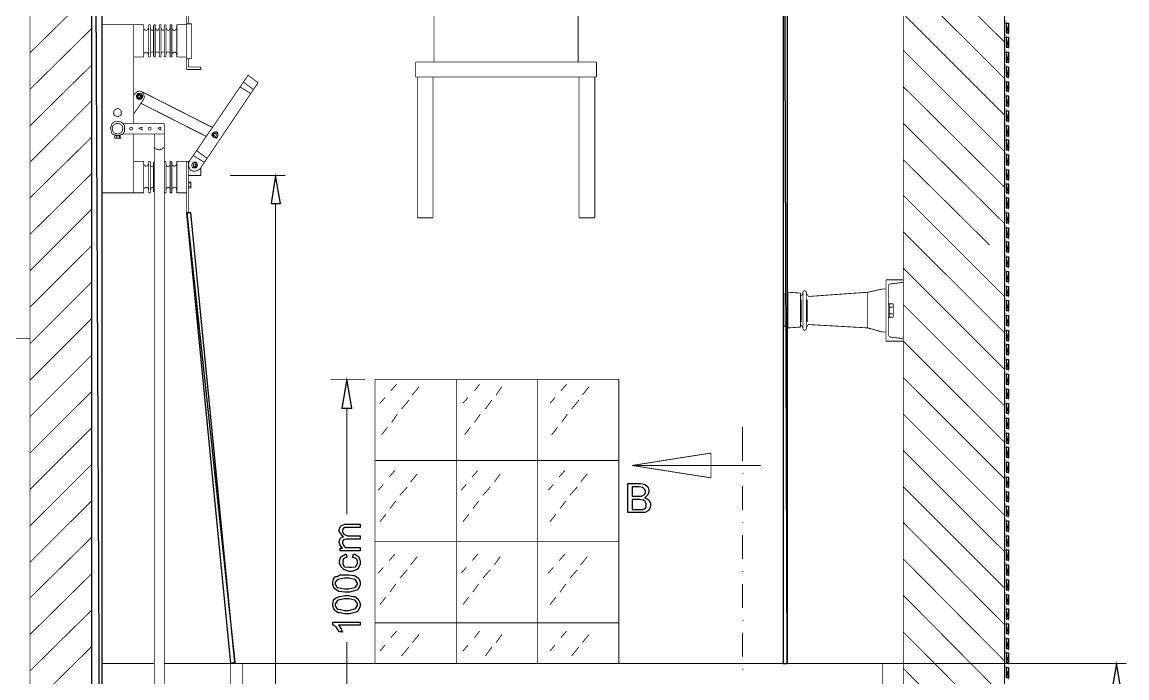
# Model space of a CAD drawing. Header units: metres. Extents: x -593 to 248, y 430 to 1024.
# Drawn here: x -242.2 to -185.7, y 605 to 638.5 of the extents above; entities that cross this region are included whole.
import ezdxf

# ---------------------------------------------------------------- set-up
doc = ezdxf.new("R2010")
doc.units = ezdxf.units.M
doc.header["$MEASUREMENT"] = 0
for name, color, linetype in [('C00-00-00-BLACK', 7, 'Continuous'), ('C00-00-FF', 5, 'Continuous'), ('C00-7E-FF', 150, 'Continuous'), ('C00-FF-00', 3, 'Continuous'), ('CC6-C8-CA', 254, 'Continuous'), ('CFF-00-00', 1, 'Continuous'), ('CFF-7E-00', 30, 'Continuous')]:
    doc.layers.add(name, color=color, linetype=linetype)

msp = doc.modelspace()

# ---------------------------------------------------------------- linework, layer by layer
at = {"layer": 'C00-00-00-BLACK', "const_width": 0.0423}
for points in [[(-241.823, 681.355), (-241.823, 568.349)], [(-238.685, 681.355), (-238.685, 568.349)], [(-238.685, 568.942), (-238.643, 680.762)], [(-238.134, 680.762), (-238.134, 569.111)], [(-197.164, 670.293), (-197.164, 568.349)], [(-191.992, 670.039), (-191.992, 567.33)], [(-238.685, 650.454), (-238.685, 568.349)], [(-191.992, 637.485), (-197.164, 642.654)], [(-191.992, 635.619), (-197.164, 640.79)], [(-221.169, 640.324), (-221.169, 637.992)], [(-213.79, 640.324), (-213.79, 636.465)], [(-241.823, 636.934), (-238.685, 640.027)], [(-233.809, 639.392), (-233.809, 636.085)], [(-233.725, 639.392), (-233.725, 638.415)], [(-191.992, 633.753), (-197.164, 638.926)], [(-238.134, 638.374), (-236.524, 638.374)], [(-236.524, 638.374), (-236.013, 638.374)], [(-236.524, 638.374), (-236.524, 633.33)], [(-236.013, 638.374), (-236.013, 636.72)], [(-235.674, 638.374), (-235.759, 638.374)], [(-235.759, 638.374), (-235.759, 638.331)], [(-235.674, 638.331), (-235.674, 638.374)], [(-235.462, 638.374), (-235.505, 638.331)], [(-235.42, 638.374), (-235.462, 638.374)], [(-235.42, 638.331), (-235.42, 638.374)], [(-235.123, 638.374), (-235.209, 638.374)], [(-235.209, 638.374), (-235.209, 638.331)], [(-235.123, 638.331), (-235.123, 638.374)], [(-234.91, 638.374), (-234.955, 638.331)], [(-234.867, 638.374), (-234.91, 638.374)], [(-234.867, 638.331), (-234.867, 638.374)], [(-234.571, 638.374), (-234.656, 638.374)], [(-234.656, 638.374), (-234.656, 638.331)], [(-234.571, 638.331), (-234.571, 638.374)], [(-234.317, 638.374), (-233.809, 638.374)], [(-234.317, 638.374), (-234.317, 636.72)], [(-233.809, 638.415), (-233.555, 638.415)], [(-233.555, 638.415), (-233.555, 636.635)], [(-241.823, 635.069), (-238.685, 638.162)], [(-236.013, 638.204), (-235.971, 638.119)], [(-235.971, 638.119), (-235.885, 638.078)], [(-235.885, 638.078), (-235.801, 638.119)], [(-235.801, 638.119), (-235.759, 638.204)], [(-235.759, 638.331), (-235.759, 636.762)], [(-235.674, 638.331), (-235.674, 636.762)], [(-235.674, 638.204), (-235.632, 638.119)], [(-235.632, 638.119), (-235.589, 638.078)], [(-235.589, 638.078), (-235.505, 638.119)], [(-235.505, 638.331), (-235.505, 636.762)], [(-235.505, 638.119), (-235.505, 638.204)], [(-235.42, 638.331), (-235.42, 636.762)], [(-235.42, 638.204), (-235.378, 638.119)], [(-235.378, 638.119), (-235.293, 638.078)], [(-235.293, 638.078), (-235.251, 638.119)], [(-235.251, 638.119), (-235.209, 638.204)], [(-235.209, 638.331), (-235.209, 636.762)], [(-235.123, 638.331), (-235.123, 636.762)], [(-235.123, 638.204), (-235.082, 638.119)], [(-235.082, 638.119), (-235.039, 638.078)], [(-235.039, 638.078), (-234.955, 638.119)], [(-234.955, 638.331), (-234.955, 636.762)], [(-234.955, 638.119), (-234.955, 638.204)], [(-234.867, 638.331), (-234.867, 636.762)], [(-234.867, 638.204), (-234.824, 638.119)], [(-234.824, 638.119), (-234.74, 638.078)], [(-234.74, 638.078), (-234.698, 638.119)], [(-234.698, 638.119), (-234.656, 638.204)], [(-234.656, 638.331), (-234.656, 636.762)], [(-234.571, 638.331), (-234.571, 636.762)], [(-234.571, 638.204), (-234.528, 638.119)], [(-234.528, 638.119), (-234.444, 638.078)], [(-234.444, 638.078), (-234.36, 638.119)], [(-234.36, 638.119), (-234.317, 638.204)], [(-221.169, 637.992), (-221.169, 636.465)], [(-236.524, 636.72), (-236.013, 636.72)], [(-235.971, 636.934), (-236.013, 636.85)], [(-235.885, 636.977), (-235.971, 636.934)], [(-235.801, 636.934), (-235.885, 636.977)], [(-235.759, 636.85), (-235.801, 636.934)], [(-235.759, 636.762), (-235.759, 636.72)], [(-235.759, 636.72), (-235.674, 636.72)], [(-235.632, 636.977), (-235.674, 636.891)], [(-235.674, 636.72), (-235.674, 636.762)], [(-235.589, 636.977), (-235.632, 636.977)], [(-235.505, 636.977), (-235.589, 636.977)], [(-235.505, 636.891), (-235.505, 636.977)], [(-235.505, 636.762), (-235.462, 636.72)], [(-235.462, 636.72), (-235.42, 636.72)], [(-235.378, 636.977), (-235.42, 636.891)], [(-235.42, 636.72), (-235.42, 636.762)], [(-235.293, 636.977), (-235.378, 636.977)], [(-235.251, 636.977), (-235.293, 636.977)], [(-235.209, 636.891), (-235.251, 636.977)], [(-235.209, 636.762), (-235.209, 636.72)], [(-235.209, 636.72), (-235.123, 636.72)], [(-235.082, 636.977), (-235.123, 636.891)], [(-235.123, 636.72), (-235.123, 636.762)], [(-235.039, 636.977), (-235.082, 636.977)], [(-234.955, 636.977), (-235.039, 636.977)], [(-234.955, 636.891), (-234.955, 636.977)], [(-234.955, 636.762), (-234.91, 636.72)], [(-234.91, 636.72), (-234.867, 636.72)], [(-234.824, 636.977), (-234.867, 636.891)], [(-234.867, 636.72), (-234.867, 636.762)], [(-234.74, 636.977), (-234.824, 636.977)], [(-234.698, 636.977), (-234.74, 636.977)], [(-234.656, 636.891), (-234.698, 636.977)], [(-234.656, 636.762), (-234.656, 636.72)], [(-234.656, 636.72), (-234.571, 636.72)], [(-234.528, 636.934), (-234.571, 636.85)], [(-234.571, 636.72), (-234.571, 636.762)], [(-234.444, 636.977), (-234.528, 636.934)], [(-234.36, 636.934), (-234.444, 636.977)], [(-234.317, 636.85), (-234.36, 636.934)], [(-234.317, 636.72), (-233.809, 636.72)], [(-191.992, 631.889), (-197.164, 637.06)], [(-241.823, 633.204), (-238.685, 636.296)], [(-233.555, 636.635), (-233.809, 636.635)], [(-233.725, 636.635), (-233.725, 636.212)], [(-233.725, 636.212), (-233.086, 636.212)], [(-233.086, 636.212), (-233.086, 636.085)], [(-222.104, 636.465), (-222.104, 635.703)], [(-213.875, 636.465), (-222.104, 636.465)], [(-212.857, 636.465), (-213.875, 636.465)], [(-212.857, 636.465), (-212.857, 635.703)], [(-233.086, 636.085), (-233.809, 636.085)], [(-230.671, 635.789), (-233.682, 631.38)], [(-230.161, 635.407), (-230.671, 635.789)], [(-214.384, 635.703), (-222.104, 635.703)], [(-222.019, 635.703), (-222.019, 628.496)], [(-221.212, 635.703), (-221.212, 634.814)], [(-212.857, 635.703), (-214.384, 635.703)], [(-213.749, 635.703), (-213.749, 628.496)], [(-212.941, 635.703), (-212.941, 628.496)], [(-236.224, 634.984), (-236.351, 634.941)], [(-236.097, 634.941), (-236.224, 634.984)], [(-233.129, 631), (-230.161, 635.407)], [(-231.094, 635.196), (-230.541, 634.857)], [(-230.924, 635.45), (-230.415, 635.069)], [(-230.203, 635.28), (-230.245, 635.28)], [(-191.992, 630.066), (-197.164, 635.196)], [(-241.823, 631.338), (-238.685, 634.474)], [(-236.439, 634.857), (-236.524, 634.77)], [(-236.013, 634.558), (-236.524, 633.796)], [(-236.351, 634.941), (-236.439, 634.857)], [(-236.31, 634.857), (-236.397, 634.728)], [(-236.351, 634.814), (-236.397, 634.728)], [(-236.397, 634.728), (-236.31, 634.558)], [(-236.397, 634.728), (-236.351, 634.601)], [(-236.224, 634.857), (-236.351, 634.814)], [(-236.31, 634.814), (-236.351, 634.685)], [(-236.351, 634.685), (-236.31, 634.601)], [(-236.351, 634.601), (-236.224, 634.558)], [(-236.14, 634.857), (-236.31, 634.857)], [(-236.182, 634.814), (-236.31, 634.814)], [(-236.224, 634.77), (-236.31, 634.77)], [(-236.31, 634.77), (-236.31, 634.728)], [(-236.267, 634.728), (-236.31, 634.685)], [(-236.31, 634.728), (-236.31, 634.642)], [(-236.31, 634.685), (-236.267, 634.642)], [(-236.31, 634.642), (-236.224, 634.642)], [(-236.31, 634.601), (-236.182, 634.601)], [(-236.31, 634.558), (-236.14, 634.558)], [(-236.267, 634.642), (-236.224, 634.642)], [(-236.097, 634.814), (-236.224, 634.857)], [(-236.182, 634.728), (-236.224, 634.77)], [(-236.182, 634.77), (-236.224, 634.77)], [(-236.224, 634.642), (-236.182, 634.685)], [(-236.224, 634.642), (-236.182, 634.642)], [(-236.224, 634.558), (-236.097, 634.601)], [(-236.14, 634.814), (-236.182, 634.814)], [(-236.14, 634.728), (-236.182, 634.77)], [(-236.182, 634.685), (-236.182, 634.728)], [(-236.182, 634.642), (-236.14, 634.728)], [(-236.182, 634.601), (-236.14, 634.601)], [(-236.055, 634.685), (-236.14, 634.857)], [(-236.097, 634.728), (-236.14, 634.814)], [(-236.14, 634.601), (-236.097, 634.728)], [(-236.14, 634.558), (-236.055, 634.685)], [(-236.097, 634.941), (-232.494, 633.119)], [(-236.013, 634.814), (-236.097, 634.941)], [(-236.055, 634.728), (-236.097, 634.814)], [(-236.097, 634.601), (-236.055, 634.728)], [(-235.971, 634.685), (-236.013, 634.814)], [(-236.013, 634.558), (-235.971, 634.685)], [(-221.212, 634.814), (-221.212, 628.496)], [(-237.455, 634.05), (-237.539, 633.966)], [(-237.539, 633.966), (-237.539, 633.88)], [(-237.539, 633.88), (-237.539, 633.753)], [(-237.328, 634.092), (-237.455, 634.05)], [(-237.243, 634.05), (-237.328, 634.092)], [(-237.159, 633.966), (-237.243, 634.05)], [(-237.159, 633.88), (-237.159, 633.966)], [(-237.159, 633.753), (-237.159, 633.88)], [(-236.14, 634.346), (-232.79, 632.651)], [(-237.625, 633.33), (-237.667, 633.204)], [(-237.498, 633.416), (-237.625, 633.33)], [(-237.498, 633.288), (-237.582, 633.204)], [(-237.539, 633.753), (-237.455, 633.712)], [(-237.328, 633.416), (-237.498, 633.416)], [(-237.328, 633.33), (-237.498, 633.288)], [(-237.455, 633.712), (-237.328, 633.669)], [(-237.328, 633.669), (-237.243, 633.712)], [(-237.201, 633.416), (-237.328, 633.416)], [(-237.201, 633.288), (-237.328, 633.33)], [(-237.243, 633.712), (-237.159, 633.753)], [(-237.073, 633.33), (-237.201, 633.416)], [(-237.116, 633.204), (-237.201, 633.288)], [(-236.989, 633.204), (-237.073, 633.33)], [(-237.073, 633.33), (-234.955, 633.33)], [(-234.955, 633.33), (-234.955, 597.68)], [(-191.992, 628.2), (-197.164, 633.33)], [(-237.667, 633.204), (-237.709, 633.077)], [(-237.709, 633.077), (-237.667, 632.907)], [(-237.667, 632.907), (-237.625, 632.78)], [(-237.582, 633.204), (-237.625, 633.077)], [(-237.625, 633.077), (-237.582, 632.907)], [(-237.625, 632.78), (-237.498, 632.735)], [(-237.582, 632.907), (-237.498, 632.822)], [(-237.498, 632.822), (-237.328, 632.78)], [(-237.498, 632.735), (-237.328, 632.692)], [(-237.328, 632.78), (-237.201, 632.822)], [(-237.328, 632.692), (-237.201, 632.735)], [(-237.201, 632.822), (-237.116, 632.907)], [(-237.201, 632.735), (-237.073, 632.78)], [(-237.073, 633.077), (-237.116, 633.204)], [(-237.116, 632.907), (-237.073, 633.077)], [(-237.073, 632.78), (-236.989, 632.907)], [(-237.073, 632.78), (-234.955, 632.78)], [(-236.989, 633.077), (-236.989, 633.204)], [(-236.989, 632.907), (-236.989, 633.077)], [(-236.693, 633.119), (-236.736, 633.077)], [(-236.736, 633.077), (-236.693, 632.991)], [(-236.65, 633.119), (-236.693, 633.119)], [(-236.693, 632.991), (-236.65, 632.991)], [(-236.609, 633.119), (-236.65, 633.119)], [(-236.65, 632.991), (-236.609, 632.991)], [(-236.566, 633.077), (-236.609, 633.119)], [(-236.609, 632.991), (-236.566, 633.077)], [(-236.524, 632.78), (-236.524, 629.769)], [(-236.097, 633.119), (-236.267, 633.077)], [(-236.267, 633.077), (-236.097, 632.991)], [(-236.097, 633.077), (-236.097, 633.119)], [(-236.097, 633.119), (-236.055, 633.119)], [(-236.097, 632.991), (-236.097, 633.077)], [(-236.097, 632.991), (-236.055, 632.991)], [(-235.674, 633.119), (-235.759, 633.119)], [(-235.759, 633.119), (-235.759, 633.077)], [(-235.759, 633.077), (-235.759, 632.991)], [(-235.759, 632.991), (-235.674, 632.991)], [(-235.632, 633.119), (-235.674, 633.119)], [(-235.674, 632.991), (-235.632, 632.991)], [(-235.632, 633.077), (-235.632, 633.119)], [(-235.632, 632.991), (-235.632, 633.077)], [(-235.462, 632.78), (-235.462, 597.68)], [(-235.166, 633.119), (-235.293, 633.077)], [(-235.293, 633.077), (-235.166, 632.991)], [(-235.123, 633.077), (-235.166, 633.119)], [(-235.166, 633.119), (-235.123, 633.119)], [(-235.166, 632.991), (-235.123, 633.077)], [(-235.166, 632.991), (-235.123, 632.991)], [(-232.451, 632.865), (-232.537, 632.735)], [(-232.537, 632.735), (-232.451, 632.608)], [(-232.41, 632.865), (-232.494, 632.735)], [(-232.451, 632.865), (-232.494, 632.735)], [(-232.494, 632.735), (-232.41, 632.608)], [(-232.494, 632.735), (-232.451, 632.608)], [(-232.282, 632.907), (-232.451, 632.865)], [(-232.282, 632.865), (-232.451, 632.865)], [(-232.41, 632.78), (-232.451, 632.735)], [(-232.451, 632.735), (-232.41, 632.692)], [(-232.282, 632.865), (-232.41, 632.865)], [(-232.367, 632.822), (-232.41, 632.78)], [(-232.41, 632.735), (-232.41, 632.692)], [(-232.282, 632.78), (-232.367, 632.822)], [(-232.324, 632.78), (-232.367, 632.78)], [(-232.282, 632.78), (-232.324, 632.78)], [(-232.241, 632.865), (-232.282, 632.907)], [(-232.241, 632.822), (-232.282, 632.865)], [(-232.198, 632.735), (-232.282, 632.865)], [(-232.282, 632.692), (-232.282, 632.78)], [(-232.282, 632.735), (-232.282, 632.78)], [(-232.282, 632.692), (-232.282, 632.735)], [(-232.282, 632.565), (-232.198, 632.735)], [(-232.198, 632.735), (-232.241, 632.865)], [(-232.198, 632.735), (-232.241, 632.822)], [(-232.241, 632.651), (-232.198, 632.735)], [(-232.241, 632.608), (-232.198, 632.735)], [(-241.823, 629.515), (-238.685, 632.608)], [(-237.498, 632.692), (-237.498, 632.565)], [(-237.201, 632.692), (-237.498, 632.692)], [(-237.498, 632.565), (-237.455, 632.565)], [(-237.498, 632.565), (-237.455, 632.565)], [(-237.201, 632.565), (-237.498, 632.565)], [(-237.455, 632.565), (-237.412, 632.565)], [(-237.412, 632.692), (-237.412, 632.565)], [(-237.412, 632.565), (-237.328, 632.565)], [(-237.328, 632.565), (-237.243, 632.565)], [(-237.243, 632.692), (-237.243, 632.565)], [(-237.243, 632.565), (-237.201, 632.565)], [(-237.243, 632.565), (-237.201, 632.565)], [(-237.201, 632.692), (-237.201, 632.565)], [(-237.201, 632.565), (-237.159, 632.565)], [(-232.451, 632.608), (-232.282, 632.565)], [(-232.451, 632.608), (-232.282, 632.565)], [(-232.41, 632.692), (-232.367, 632.651)], [(-232.41, 632.692), (-232.367, 632.651)], [(-232.41, 632.608), (-232.282, 632.608)], [(-232.367, 632.651), (-232.282, 632.692)], [(-232.367, 632.651), (-232.282, 632.692)], [(-232.282, 632.608), (-232.241, 632.651)], [(-232.282, 632.565), (-232.241, 632.608)], [(-235.462, 632.1), (-235.378, 632.015)], [(-235.378, 632.015), (-235.209, 631.973)], [(-235.209, 631.973), (-235.082, 632.015)], [(-235.082, 632.015), (-234.955, 632.1)], [(-233.468, 631.677), (-232.917, 631.338)], [(-233.299, 631.93), (-232.79, 631.55)], [(-236.524, 631.38), (-236.013, 631.38)], [(-236.013, 631.38), (-236.013, 629.769)], [(-236.013, 631.253), (-235.971, 631.168)], [(-235.971, 631.168), (-235.885, 631.127)], [(-235.885, 631.127), (-235.801, 631.168)], [(-235.801, 631.168), (-235.759, 631.253)], [(-235.674, 631.38), (-235.759, 631.38)], [(-235.759, 631.38), (-235.759, 631.338)], [(-235.759, 631.338), (-235.759, 629.812)], [(-235.674, 631.338), (-235.674, 631.38)], [(-235.674, 631.338), (-235.674, 629.812)], [(-235.674, 631.211), (-235.632, 631.127)], [(-235.632, 631.127), (-235.589, 631.127)], [(-235.589, 631.127), (-235.505, 631.127)], [(-235.462, 631.38), (-235.505, 631.338)], [(-235.505, 631.338), (-235.505, 629.812)], [(-235.505, 631.127), (-235.505, 631.211)], [(-234.91, 631.38), (-234.955, 631.338)], [(-234.955, 631.338), (-234.955, 629.812)], [(-234.955, 631.168), (-234.955, 631.211)], [(-234.867, 631.38), (-234.91, 631.38)], [(-234.867, 631.338), (-234.867, 631.38)], [(-234.867, 631.338), (-234.867, 629.812)], [(-234.867, 631.211), (-234.824, 631.127)], [(-234.824, 631.127), (-234.74, 631.127)], [(-234.74, 631.127), (-234.698, 631.127)], [(-234.698, 631.127), (-234.656, 631.211)], [(-234.571, 631.38), (-234.656, 631.38)], [(-234.656, 631.38), (-234.656, 631.338)], [(-234.656, 631.338), (-234.656, 629.812)], [(-234.571, 631.338), (-234.571, 631.38)], [(-234.571, 631.338), (-234.571, 629.812)], [(-234.571, 631.253), (-234.528, 631.168)], [(-234.528, 631.168), (-234.444, 631.127)], [(-234.444, 631.127), (-234.36, 631.168)], [(-234.36, 631.168), (-234.317, 631.253)], [(-234.317, 631.38), (-234.317, 629.769)], [(-234.317, 631.38), (-233.639, 631.38)], [(-233.809, 631.38), (-233.809, 628.754)], [(-233.725, 631.38), (-233.725, 628.754)], [(-233.682, 631.38), (-233.725, 631.211)], [(-233.725, 631.211), (-233.682, 631.041)], [(-233.682, 631.041), (-233.598, 630.914)], [(-233.468, 631.338), (-233.555, 631.211)], [(-233.512, 631.296), (-233.555, 631.168)], [(-233.512, 631.296), (-233.555, 631.168)], [(-233.555, 631.211), (-233.512, 631.041)], [(-233.555, 631.168), (-233.512, 631.084)], [(-233.555, 631.168), (-233.512, 631.084)], [(-233.383, 631.338), (-233.512, 631.296)], [(-233.383, 631.338), (-233.512, 631.296)], [(-233.512, 631.084), (-233.383, 631.041)], [(-233.512, 631.084), (-233.383, 631.041)], [(-233.512, 631.041), (-233.34, 631.041)], [(-233.299, 631.338), (-233.468, 631.338)], [(-233.383, 631.253), (-233.468, 631.253)], [(-233.468, 631.253), (-233.468, 631.168)], [(-233.468, 631.168), (-233.425, 631.127)], [(-233.468, 631.168), (-233.468, 631.127)], [(-233.468, 631.127), (-233.383, 631.084)], [(-233.425, 631.127), (-233.383, 631.127)], [(-233.299, 631.296), (-233.383, 631.338)], [(-233.299, 631.296), (-233.383, 631.338)], [(-233.34, 631.211), (-233.383, 631.253)], [(-233.34, 631.253), (-233.383, 631.253)], [(-233.383, 631.127), (-233.34, 631.168)], [(-233.383, 631.084), (-233.299, 631.168)], [(-233.383, 631.041), (-233.299, 631.084)], [(-233.383, 631.041), (-233.299, 631.084)], [(-233.299, 631.168), (-233.34, 631.253)], [(-233.34, 631.168), (-233.34, 631.211)], [(-233.34, 631.041), (-233.256, 631.168)], [(-233.256, 631.168), (-233.299, 631.338)], [(-233.256, 631.168), (-233.299, 631.296)], [(-233.256, 631.168), (-233.299, 631.296)], [(-233.299, 631.084), (-233.256, 631.168)], [(-233.299, 631.084), (-233.256, 631.168)], [(-233.086, 630.658), (-233.086, 631.084)], [(-192.754, 627.1), (-197.164, 631.466)], [(-241.823, 627.65), (-238.685, 630.745)], [(-233.725, 630.658), (-233.086, 630.658)], [(-233.598, 630.914), (-233.425, 630.872)], [(-233.425, 630.872), (-233.256, 630.914)], [(-233.256, 630.914), (-233.129, 631)], [(-235.971, 630.023), (-236.013, 629.939)], [(-235.885, 630.066), (-235.971, 630.023)], [(-235.801, 630.023), (-235.885, 630.066)], [(-235.759, 629.939), (-235.801, 630.023)], [(-235.632, 630.023), (-235.674, 629.939)], [(-235.589, 630.066), (-235.632, 630.023)], [(-235.505, 630.023), (-235.589, 630.066)], [(-235.505, 629.939), (-235.505, 630.023)], [(-234.955, 629.939), (-234.955, 630.023)], [(-234.824, 630.023), (-234.867, 629.939)], [(-234.74, 630.066), (-234.824, 630.023)], [(-234.698, 630.023), (-234.74, 630.066)], [(-234.656, 629.939), (-234.698, 630.023)], [(-234.528, 630.023), (-234.571, 629.939)], [(-234.444, 630.066), (-234.528, 630.023)], [(-234.36, 630.023), (-234.444, 630.066)], [(-234.317, 629.939), (-234.36, 630.023)], [(-233.725, 630.319), (-233.598, 630.319)], [(-233.725, 630.277), (-233.598, 630.277)], [(-233.725, 630.108), (-233.598, 630.108)], [(-233.725, 630.023), (-233.598, 630.023)], [(-233.598, 630.319), (-233.598, 630.066)], [(-233.598, 630.277), (-233.598, 630.319)], [(-233.598, 630.108), (-233.598, 630.277)], [(-233.598, 630.066), (-233.598, 630.108)], [(-233.598, 630.023), (-233.598, 630.066)], [(-233.598, 630.023), (-233.598, 630.066)], [(-238.134, 629.769), (-236.013, 629.769)], [(-235.759, 629.812), (-235.759, 629.769)], [(-235.759, 629.769), (-235.674, 629.769)], [(-235.674, 629.769), (-235.674, 629.812)], [(-235.505, 629.812), (-235.462, 629.812)], [(-234.955, 629.812), (-234.91, 629.769)], [(-234.91, 629.769), (-234.867, 629.769)], [(-234.867, 629.769), (-234.867, 629.812)], [(-234.656, 629.812), (-234.656, 629.769)], [(-234.656, 629.769), (-234.571, 629.769)], [(-234.571, 629.769), (-234.571, 629.812)], [(-234.317, 629.769), (-233.809, 629.769)], [(-194.621, 627.1), (-197.164, 629.643)], [(-240.381, 627.227), (-238.685, 628.922)], [(-233.809, 628.754), (-233.725, 628.754)], [(-221.255, 628.496), (-222.019, 628.496)], [(-221.212, 628.496), (-221.255, 628.496)], [(-213.749, 628.496), (-212.941, 628.496)], [(-196.487, 627.1), (-197.164, 627.777)], [(-241.823, 625.784), (-240.381, 627.227)], [(-191.992, 622.606), (-196.487, 627.1)], [(-191.992, 624.47), (-194.621, 627.1)], [(-241.823, 623.92), (-238.685, 627.057)], [(-191.992, 620.742), (-197.164, 625.911)], [(-241.823, 622.054), (-238.685, 625.192)], [(-198.99, 624.684), (-198.225, 624.853)], [(-198.056, 624.853), (-198.225, 624.853)], [(-198.056, 625.318), (-198.056, 622.181)], [(-197.164, 625.318), (-198.056, 625.318)], [(-198.056, 625.318), (-197.971, 625.318)], [(-197.886, 625.107), (-197.929, 625.022)], [(-197.929, 625.022), (-197.929, 622.477)], [(-197.845, 625.107), (-197.886, 625.107)], [(-197.164, 625.192), (-197.845, 625.107)], [(-203.059, 624.596), (-203.273, 624.596)], [(-203.273, 624.596), (-203.273, 622.946)], [(-203.102, 624.596), (-203.102, 622.946)], [(-203.059, 624.684), (-203.059, 622.861)], [(-203.059, 624.684), (-202.424, 624.642)], [(-202.424, 624.642), (-202.424, 622.902)], [(-202.34, 624.553), (-202.424, 624.47)], [(-202.381, 624.3), (-202.381, 623.158)], [(-202.297, 624.684), (-202.34, 624.553)], [(-202.213, 624.769), (-202.297, 624.726)], [(-202.297, 624.726), (-202.297, 624.684)], [(-202.297, 624.684), (-202.297, 622.861)], [(-202.128, 624.726), (-202.213, 624.769)], [(-202.128, 624.684), (-202.128, 624.726)], [(-202.128, 624.684), (-202.085, 624.553)], [(-202.128, 624.684), (-202.128, 622.861)], [(-202.085, 624.553), (-202.043, 624.512)], [(-202.085, 624.3), (-202.085, 623.158)], [(-202.043, 624.512), (-202.001, 624.47)], [(-198.99, 624.684), (-202.001, 624.47)], [(-198.99, 624.684), (-198.99, 622.861)], [(-203.102, 623.877), (-203.186, 623.877)], [(-203.186, 623.877), (-203.186, 623.834)], [(-203.186, 623.877), (-203.186, 623.665)], [(-203.186, 623.665), (-203.186, 623.834)], [(-203.186, 623.834), (-203.186, 623.665)], [(-197.675, 624.089), (-197.929, 624.089)], [(-197.886, 624.089), (-197.886, 623.411)], [(-197.675, 623.92), (-197.886, 623.92)], [(-197.675, 624.089), (-197.675, 623.411)], [(-191.992, 618.876), (-197.164, 624.047)], [(-241.823, 620.188), (-238.685, 623.327)], [(-203.102, 623.665), (-203.186, 623.665)], [(-197.675, 623.411), (-197.929, 623.411)], [(-197.675, 623.581), (-197.886, 623.581)], [(-203.059, 622.946), (-203.273, 622.946)], [(-203.059, 622.861), (-202.424, 622.902)], [(-202.34, 622.946), (-202.424, 623.031)], [(-202.297, 622.861), (-202.34, 622.946)], [(-202.297, 622.861), (-202.297, 622.776)], [(-202.297, 622.776), (-202.213, 622.735)], [(-202.213, 622.735), (-202.128, 622.776)], [(-202.128, 622.861), (-202.085, 622.946)], [(-202.128, 622.776), (-202.128, 622.861)], [(-202.085, 622.946), (-202.043, 623.031)], [(-202.043, 623.031), (-202.001, 623.031)], [(-202.001, 623.031), (-198.99, 622.861)], [(-198.99, 622.861), (-198.225, 622.649)], [(-198.056, 622.649), (-198.225, 622.649)], [(-241.823, 622.307), (-277.111, 622.307)], [(-197.164, 622.181), (-198.056, 622.181)], [(-198.056, 622.181), (-197.971, 622.181)], [(-197.929, 622.477), (-197.886, 622.435)], [(-197.886, 622.435), (-197.845, 622.393)], [(-197.164, 622.307), (-197.845, 622.393)], [(-191.992, 617.011), (-197.164, 622.181)], [(-241.823, 618.323), (-238.685, 621.461)], [(-191.992, 615.146), (-197.164, 620.316)], [(-224.18, 620.231), (-224.18, 605.692)], [(-224.18, 620.231), (-211.711, 620.231)], [(-223.374, 619.638), (-223.078, 619.977)], [(-222.273, 619.427), (-221.931, 619.85)], [(-220.024, 620.231), (-220.024, 605.692)], [(-219.092, 619.638), (-218.836, 619.977)], [(-217.99, 619.427), (-217.693, 619.85)], [(-215.868, 620.231), (-215.868, 605.692)], [(-214.68, 619.638), (-214.384, 619.977)], [(-213.579, 619.427), (-213.237, 619.85)], [(-211.711, 620.231), (-211.711, 605.692)], [(-241.823, 616.458), (-238.685, 619.595)], [(-223.927, 619.003), (-223.673, 619.299)], [(-222.823, 618.707), (-222.442, 619.172)], [(-219.685, 619.003), (-219.432, 619.299)], [(-218.54, 618.707), (-218.201, 619.172)], [(-215.233, 619.003), (-214.979, 619.299)], [(-214.129, 618.707), (-213.749, 619.172)], [(-223.331, 618.027), (-223.035, 618.45)], [(-219.092, 618.027), (-218.794, 618.45)], [(-214.637, 618.027), (-214.341, 618.45)], [(-191.992, 613.28), (-197.164, 618.45)], [(-241.823, 614.596), (-238.685, 617.731)], [(-223.843, 617.392), (-223.546, 617.773)], [(-219.601, 617.392), (-219.305, 617.773)], [(-215.147, 617.392), (-214.851, 617.773)], [(-205.392, 616.035), (-205.392, 617.815)], [(-211.034, 615.822), (-207.005, 616.458)], [(-207.005, 616.458), (-211.034, 615.822)], [(-207.005, 615.822), (-207.005, 616.458)], [(-207.005, 615.188), (-207.005, 616.458)], [(-191.992, 611.415), (-197.164, 616.587)], [(-241.823, 612.73), (-238.685, 615.865)], [(-224.18, 616.077), (-211.711, 616.077)], [(-208.531, 615.822), (-211.034, 615.822)], [(-211.034, 615.822), (-207.005, 615.188)], [(-211.034, 615.822), (-207.005, 615.822)], [(-211.034, 615.822), (-207.005, 615.822)], [(-207.005, 615.188), (-211.034, 615.822)], [(-207.811, 615.822), (-207.769, 615.822)], [(-207.005, 615.822), (-207.005, 615.188)], [(-207.005, 615.822), (-204.459, 615.822)], [(-223.461, 615.23), (-223.162, 615.569)], [(-222.357, 614.976), (-222.019, 615.399)], [(-219.219, 615.23), (-218.92, 615.569)], [(-218.074, 614.976), (-217.778, 615.399)], [(-214.767, 615.23), (-214.468, 615.569)], [(-213.663, 614.976), (-213.326, 615.399)], [(-205.392, 615.399), (-205.351, 615.399)], [(-224.011, 614.553), (-223.757, 614.849)], [(-222.908, 614.297), (-222.527, 614.723)], [(-219.771, 614.553), (-219.516, 614.849)], [(-218.667, 614.297), (-218.286, 614.723)], [(-215.317, 614.553), (-215.063, 614.849)], [(-214.214, 614.297), (-213.833, 614.723)], [(-205.392, 613.535), (-205.392, 614.764)], [(-191.992, 609.549), (-197.164, 614.723)], [(-241.823, 610.864), (-238.685, 614)], [(-223.418, 613.619), (-223.119, 614)], [(-219.178, 613.619), (-218.879, 614)], [(-214.722, 613.619), (-214.425, 614)], [(-223.927, 612.942), (-223.631, 613.322)], [(-219.685, 612.942), (-219.389, 613.322)], [(-215.233, 612.942), (-214.936, 613.322)], [(-205.392, 612.899), (-205.351, 612.899)], [(-191.992, 607.685), (-197.164, 612.899)], [(-241.823, 609.042), (-238.685, 612.135)], [(-224.18, 611.922), (-211.711, 611.922)], [(-205.392, 611.034), (-205.392, 612.261)], [(-223.461, 610.95), (-223.162, 611.289)], [(-219.219, 610.95), (-218.92, 611.289)], [(-214.767, 610.95), (-214.468, 611.289)], [(-222.357, 610.737), (-222.019, 611.16)], [(-218.074, 610.737), (-217.778, 611.16)], [(-213.663, 610.737), (-213.326, 611.16)], [(-191.992, 605.819), (-197.164, 611.034)], [(-241.823, 607.176), (-238.685, 610.269)], [(-224.011, 610.311), (-223.757, 610.611)], [(-222.908, 610.058), (-222.527, 610.484)], [(-219.771, 610.311), (-219.516, 610.611)], [(-218.667, 610.058), (-218.286, 610.484)], [(-215.317, 610.311), (-215.063, 610.611)], [(-214.214, 610.058), (-213.833, 610.484)], [(-205.392, 610.397), (-205.351, 610.397)], [(-223.418, 609.339), (-223.119, 609.761)], [(-219.178, 609.339), (-218.879, 609.761)], [(-214.722, 609.339), (-214.425, 609.761)], [(-205.392, 608.534), (-205.392, 609.761)], [(-223.927, 608.703), (-223.631, 609.084)], [(-219.685, 608.703), (-219.389, 609.084)], [(-215.233, 608.703), (-214.936, 609.084)], [(-191.992, 603.953), (-197.164, 609.169)], [(-241.823, 605.31), (-238.685, 608.404)], [(-205.392, 607.896), (-205.351, 607.896)], [(-224.18, 607.769), (-211.711, 607.769)], [(-223.374, 607.007), (-223.078, 607.346)], [(-219.092, 607.007), (-218.836, 607.346)], [(-214.68, 607.007), (-214.384, 607.346)], [(-191.992, 602.089), (-197.164, 607.303)], [(-222.273, 606.753), (-221.931, 607.176)], [(-217.99, 606.753), (-217.693, 607.176)], [(-213.579, 606.753), (-213.237, 607.176)], [(-205.392, 606.031), (-205.392, 607.261)], [(-241.823, 603.446), (-238.685, 606.541)], [(-223.927, 606.328), (-223.673, 606.627)], [(-222.823, 606.072), (-222.442, 606.541)], [(-219.685, 606.328), (-219.432, 606.627)], [(-218.54, 606.072), (-218.201, 606.541)], [(-215.233, 606.328), (-214.979, 606.627)], [(-214.129, 606.072), (-213.749, 606.541)], [(-238.685, 605.692), (-238.643, 605.692)], [(-238.134, 605.692), (-235.462, 605.692)], [(-235.462, 605.692), (-237.923, 605.692)], [(-234.955, 605.692), (-231.56, 605.692)], [(-198.99, 605.692), (-234.955, 605.692)], [(-231.56, 605.692), (-231.349, 605.735)], [(-231.56, 568.942), (-231.56, 605.692)], [(-231.56, 605.692), (-198.99, 605.692)], [(-230.967, 570.426), (-230.967, 605.692)], [(-203.316, 605.692), (-203.102, 605.692)], [(-198.225, 605.692), (-198.99, 605.692)], [(-198.225, 570.426), (-198.225, 605.692)], [(-205.392, 605.396), (-205.351, 605.396)], [(-191.992, 600.223), (-197.164, 605.437)]]:
    msp.add_lwpolyline(points, dxfattribs=at)
msp.add_lwpolyline([(-233.598, 630.319), (-233.598, 630.319)], close=True, dxfattribs=at)
msp.add_lwpolyline([(-233.598, 630.319), (-233.598, 630.319)], close=True, dxfattribs=at)
at = {"layer": 'C00-00-00-BLACK'}
for points in [[(-211.245, 613.408), (-211.245, 614.892), (-210.652, 614.892), (-210.589, 614.892), (-210.407, 614.861), (-210.396, 614.849), (-210.375, 614.84), (-210.237, 614.734), (-210.226, 614.723), (-210.217, 614.702), (-210.185, 614.559), (-210.185, 614.51), (-210.185, 614.468), (-210.217, 614.349), (-210.226, 614.338), (-210.237, 614.318), (-210.375, 614.18), (-210.396, 614.169), (-210.344, 614.169), (-210.196, 614.064), (-210.185, 614.042), (-210.164, 614.032), (-210.099, 613.882), (-210.099, 613.831), (-210.099, 613.779), (-210.133, 613.641), (-210.142, 613.619), (-210.153, 613.609), (-210.217, 613.503), (-210.226, 613.492), (-210.248, 613.482), (-210.386, 613.419), (-210.396, 613.408), (-210.461, 613.408), (-210.605, 613.408), (-210.652, 613.408), (-211.245, 613.408)], [(-211.034, 614.254), (-210.695, 614.254), (-210.653, 614.254), (-210.558, 614.254), (-210.525, 614.254), (-210.516, 614.265), (-210.407, 614.329), (-210.396, 614.338), (-210.386, 614.349), (-210.353, 614.437), (-210.353, 614.466), (-210.353, 614.499), (-210.386, 614.596), (-210.396, 614.596), (-210.407, 614.607), (-210.465, 614.68), (-210.483, 614.68), (-210.494, 614.691), (-210.677, 614.723), (-210.738, 614.723), (-211.034, 614.723), (-211.034, 614.254)], [(-211.034, 613.576), (-210.652, 613.576), (-210.621, 613.576), (-210.55, 613.576), (-210.525, 613.576), (-210.494, 613.576), (-210.407, 613.609), (-210.396, 613.619), (-210.375, 613.619), (-210.323, 613.695), (-210.312, 613.704), (-210.312, 613.736), (-210.312, 613.807), (-210.312, 613.831), (-210.312, 613.863), (-210.344, 613.948), (-210.353, 613.958), (-210.353, 613.98), (-210.451, 614.042), (-210.483, 614.042), (-210.494, 614.053), (-210.645, 614.084), (-210.695, 614.084), (-211.034, 614.084), (-211.034, 613.576)]]:
    msp.add_lwpolyline(points, close=True, dxfattribs=at)
at = {"layer": 'C00-00-FF', "const_width": 0.0423}
msp.add_lwpolyline([(-224.816, 620.231), (-226.472, 620.231)], dxfattribs=at)
at = {"layer": 'C00-7E-FF', "const_width": 0.0423}
for points in [[(-231.602, 630.658), (-228.761, 630.658)], [(-229.271, 629.218), (-229.271, 600.139)], [(-224.689, 620.231), (-226.13, 620.231)], [(-225.623, 618.749), (-225.623, 613.322)], [(-225.623, 600.945), (-225.623, 606.795)], [(-198.479, 605.692), (-185.755, 605.692)]]:
    msp.add_lwpolyline(points, dxfattribs=at)
for points in [[(-229.483, 629.218), (-229.014, 629.218), (-229.271, 630.658), (-229.483, 629.218)], [(-225.877, 618.749), (-225.368, 618.749), (-225.623, 620.231), (-225.877, 618.749)], [(-186.52, 604.208), (-186.011, 604.208), (-186.267, 605.692), (-186.52, 604.208)]]:
    msp.add_lwpolyline(points, close=True, dxfattribs=at)
at = {"layer": 'C00-7E-FF'}
for points in [[(-229.483, 629.218), (-229.014, 629.218), (-229.271, 630.658), (-229.483, 629.218)], [(-225.877, 618.749), (-225.368, 618.749), (-225.623, 620.231), (-225.877, 618.749)], [(-186.52, 604.208), (-186.011, 604.208), (-186.267, 605.692), (-186.52, 604.208)]]:
    msp.add_lwpolyline(points, close=True, dxfattribs=at)
at = {"layer": 'C00-FF-00', "const_width": 0.0423}
for points in [[(-191.78, 637.95), (-191.907, 638.458), (-191.78, 638.458), (-191.78, 637.95)], [(-191.907, 637.95), (-191.78, 637.95), (-191.907, 638.458), (-191.907, 637.95)], [(-191.907, 637.23), (-191.78, 637.23), (-191.907, 637.739), (-191.907, 637.23)], [(-191.78, 637.23), (-191.907, 637.739), (-191.78, 637.739), (-191.78, 637.23)], [(-191.78, 636.465), (-191.907, 636.974), (-191.78, 636.974), (-191.78, 636.465)], [(-191.907, 636.465), (-191.78, 636.465), (-191.907, 636.974), (-191.907, 636.465)], [(-191.78, 635.703), (-191.907, 636.212), (-191.78, 636.212), (-191.78, 635.703)], [(-191.907, 635.703), (-191.78, 635.703), (-191.907, 636.212), (-191.907, 635.703)], [(-191.907, 634.984), (-191.78, 634.984), (-191.907, 635.45), (-191.907, 634.984)], [(-191.78, 634.984), (-191.907, 635.45), (-191.78, 635.45), (-191.78, 634.984)], [(-191.78, 634.219), (-191.907, 634.728), (-191.78, 634.728), (-191.78, 634.219)], [(-191.907, 634.219), (-191.78, 634.219), (-191.907, 634.728), (-191.907, 634.219)], [(-191.78, 633.457), (-191.907, 633.966), (-191.78, 633.966), (-191.78, 633.457)], [(-191.907, 633.457), (-191.78, 633.457), (-191.907, 633.966), (-191.907, 633.457)], [(-191.907, 632.692), (-191.78, 632.692), (-191.907, 633.201), (-191.907, 632.692)], [(-191.78, 632.692), (-191.907, 633.201), (-191.78, 633.201), (-191.78, 632.692)], [(-191.78, 631.973), (-191.907, 632.481), (-191.78, 632.481), (-191.78, 631.973)], [(-191.907, 631.973), (-191.78, 631.973), (-191.907, 632.481), (-191.907, 631.973)], [(-191.78, 631.211), (-191.907, 631.719), (-191.78, 631.719), (-191.78, 631.211)], [(-191.907, 631.211), (-191.78, 631.211), (-191.907, 631.719), (-191.907, 631.211)], [(-191.907, 630.446), (-191.78, 630.446), (-191.907, 630.955), (-191.907, 630.446)], [(-191.78, 630.446), (-191.907, 630.955), (-191.78, 630.955), (-191.78, 630.446)], [(-191.78, 629.769), (-191.907, 630.235), (-191.78, 630.235), (-191.78, 629.769)], [(-191.907, 629.769), (-191.78, 629.769), (-191.907, 630.235), (-191.907, 629.769)], [(-191.78, 629.007), (-191.907, 629.515), (-191.78, 629.515), (-191.78, 629.007)], [(-191.907, 629.007), (-191.78, 629.007), (-191.907, 629.515), (-191.907, 629.007)], [(-191.907, 628.242), (-191.78, 628.242), (-191.907, 628.751), (-191.907, 628.242)], [(-191.78, 628.242), (-191.907, 628.751), (-191.78, 628.751), (-191.78, 628.242)], [(-191.78, 627.48), (-191.907, 627.989), (-191.78, 627.989), (-191.78, 627.48)], [(-191.907, 627.48), (-191.78, 627.48), (-191.907, 627.989), (-191.907, 627.48)], [(-191.78, 626.761), (-191.907, 627.268), (-191.78, 627.268), (-191.78, 626.761)], [(-191.907, 626.761), (-191.78, 626.761), (-191.907, 627.268), (-191.907, 626.761)], [(-191.78, 625.996), (-191.907, 626.505), (-191.78, 626.505), (-191.78, 625.996)], [(-191.907, 625.996), (-191.78, 625.996), (-191.907, 626.505), (-191.907, 625.996)], [(-191.78, 625.234), (-191.907, 625.743), (-191.78, 625.743), (-191.78, 625.234)], [(-191.907, 625.234), (-191.78, 625.234), (-191.907, 625.743), (-191.907, 625.234)], [(-191.78, 624.512), (-191.907, 624.978), (-191.78, 624.978), (-191.78, 624.512)], [(-191.907, 624.512), (-191.78, 624.512), (-191.907, 624.978), (-191.907, 624.512)], [(-191.78, 623.75), (-191.907, 624.257), (-191.78, 624.257), (-191.78, 623.75)], [(-191.907, 623.75), (-191.78, 623.75), (-191.907, 624.257), (-191.907, 623.75)], [(-191.78, 622.988), (-191.907, 623.495), (-191.78, 623.495), (-191.78, 622.988)], [(-191.907, 622.988), (-191.78, 622.988), (-191.907, 623.495), (-191.907, 622.988)], [(-191.78, 622.223), (-191.907, 622.732), (-191.78, 622.732), (-191.78, 622.223)], [(-191.907, 622.223), (-191.78, 622.223), (-191.907, 622.732), (-191.907, 622.223)], [(-191.78, 621.504), (-191.907, 622.011), (-191.78, 622.011), (-191.78, 621.504)], [(-191.907, 621.504), (-191.78, 621.504), (-191.907, 622.011), (-191.907, 621.504)], [(-191.78, 620.742), (-191.907, 621.249), (-191.78, 621.249), (-191.78, 620.742)], [(-191.907, 620.742), (-191.78, 620.742), (-191.907, 621.249), (-191.907, 620.742)], [(-191.78, 619.977), (-191.907, 620.486), (-191.78, 620.486), (-191.78, 619.977)], [(-191.907, 619.977), (-191.78, 619.977), (-191.907, 620.486), (-191.907, 619.977)], [(-191.78, 619.258), (-191.907, 619.724), (-191.78, 619.724), (-191.78, 619.258)], [(-191.907, 619.258), (-191.78, 619.258), (-191.907, 619.724), (-191.907, 619.258)], [(-191.907, 618.493), (-191.78, 618.493), (-191.907, 619), (-191.907, 618.493)], [(-191.78, 618.493), (-191.907, 619), (-191.78, 619), (-191.78, 618.493)], [(-191.78, 617.731), (-191.907, 618.238), (-191.78, 618.238), (-191.78, 617.731)], [(-191.907, 617.731), (-191.78, 617.731), (-191.907, 618.238), (-191.907, 617.731)], [(-191.78, 616.969), (-191.907, 617.476), (-191.78, 617.476), (-191.78, 616.969)], [(-191.907, 616.969), (-191.78, 616.969), (-191.907, 617.476), (-191.907, 616.969)], [(-191.907, 616.247), (-191.78, 616.247), (-191.907, 616.754), (-191.907, 616.247)], [(-191.78, 616.247), (-191.907, 616.754), (-191.78, 616.754), (-191.78, 616.247)], [(-191.78, 615.485), (-191.907, 615.992), (-191.78, 615.992), (-191.78, 615.485)], [(-191.907, 615.485), (-191.78, 615.485), (-191.907, 615.992), (-191.907, 615.485)], [(-191.78, 614.723), (-191.907, 615.23), (-191.78, 615.23), (-191.78, 614.723)], [(-191.907, 614.723), (-191.78, 614.723), (-191.907, 615.23), (-191.907, 614.723)], [(-191.78, 614), (-191.907, 614.466), (-191.78, 614.466), (-191.78, 614)], [(-191.907, 614), (-191.78, 614), (-191.907, 614.466), (-191.907, 614)], [(-191.78, 613.238), (-191.907, 613.745), (-191.78, 613.745), (-191.78, 613.238)], [(-191.907, 613.238), (-191.78, 613.238), (-191.907, 613.745), (-191.907, 613.238)], [(-191.78, 612.476), (-191.907, 612.983), (-191.78, 612.983), (-191.78, 612.476)], [(-191.907, 612.476), (-191.78, 612.476), (-191.907, 612.983), (-191.907, 612.476)], [(-191.78, 611.712), (-191.907, 612.219), (-191.78, 612.219), (-191.78, 611.712)], [(-191.907, 611.712), (-191.78, 611.712), (-191.907, 612.219), (-191.907, 611.712)], [(-191.78, 610.992), (-191.907, 611.499), (-191.78, 611.499), (-191.78, 610.992)], [(-191.907, 610.992), (-191.78, 610.992), (-191.907, 611.499), (-191.907, 610.992)], [(-191.78, 610.228), (-191.907, 610.734), (-191.78, 610.734), (-191.78, 610.228)], [(-191.907, 610.228), (-191.78, 610.228), (-191.907, 610.734), (-191.907, 610.228)], [(-191.907, 609.466), (-191.78, 609.466), (-191.907, 609.972), (-191.907, 609.466)], [(-191.78, 609.466), (-191.907, 609.972), (-191.78, 609.972), (-191.78, 609.466)], [(-191.78, 608.745), (-191.907, 609.21), (-191.78, 609.21), (-191.78, 608.745)], [(-191.907, 608.745), (-191.78, 608.745), (-191.907, 609.21), (-191.907, 608.745)], [(-191.78, 607.981), (-191.907, 608.488), (-191.78, 608.488), (-191.78, 607.981)], [(-191.907, 607.981), (-191.78, 607.981), (-191.907, 608.488), (-191.907, 607.981)], [(-191.907, 607.219), (-191.78, 607.219), (-191.907, 607.726), (-191.907, 607.219)], [(-191.78, 607.219), (-191.907, 607.726), (-191.78, 607.726), (-191.78, 607.219)], [(-191.78, 606.457), (-191.907, 606.964), (-191.78, 606.964), (-191.78, 606.457)], [(-191.907, 606.457), (-191.78, 606.457), (-191.907, 606.964), (-191.907, 606.457)], [(-191.78, 605.735), (-191.907, 606.242), (-191.78, 606.242), (-191.78, 605.735)], [(-191.907, 605.735), (-191.78, 605.735), (-191.907, 606.242), (-191.907, 605.735)], [(-191.907, 604.973), (-191.78, 604.973), (-191.907, 605.48), (-191.907, 604.973)], [(-191.78, 604.973), (-191.907, 605.48), (-191.78, 605.48), (-191.78, 604.973)]]:
    msp.add_lwpolyline(points, close=True, dxfattribs=at)
at = {"layer": 'C00-FF-00'}
for points in [[(-191.907, 637.95), (-191.78, 637.95), (-191.907, 638.458), (-191.907, 637.95)], [(-191.78, 637.95), (-191.907, 638.458), (-191.78, 638.458), (-191.78, 637.95)], [(-191.907, 637.23), (-191.78, 637.23), (-191.907, 637.739), (-191.907, 637.23)], [(-191.78, 637.23), (-191.907, 637.739), (-191.78, 637.739), (-191.78, 637.23)], [(-191.907, 636.465), (-191.78, 636.465), (-191.907, 636.974), (-191.907, 636.465)], [(-191.78, 636.465), (-191.907, 636.974), (-191.78, 636.974), (-191.78, 636.465)], [(-191.907, 635.703), (-191.78, 635.703), (-191.907, 636.212), (-191.907, 635.703)], [(-191.78, 635.703), (-191.907, 636.212), (-191.78, 636.212), (-191.78, 635.703)], [(-191.907, 634.984), (-191.78, 634.984), (-191.907, 635.45), (-191.907, 634.984)], [(-191.78, 634.984), (-191.907, 635.45), (-191.78, 635.45), (-191.78, 634.984)], [(-191.907, 634.219), (-191.78, 634.219), (-191.907, 634.728), (-191.907, 634.219)], [(-191.78, 634.219), (-191.907, 634.728), (-191.78, 634.728), (-191.78, 634.219)], [(-191.907, 633.457), (-191.78, 633.457), (-191.907, 633.966), (-191.907, 633.457)], [(-191.78, 633.457), (-191.907, 633.966), (-191.78, 633.966), (-191.78, 633.457)], [(-191.907, 632.692), (-191.78, 632.692), (-191.907, 633.201), (-191.907, 632.692)], [(-191.78, 632.692), (-191.907, 633.201), (-191.78, 633.201), (-191.78, 632.692)], [(-191.907, 631.973), (-191.78, 631.973), (-191.907, 632.481), (-191.907, 631.973)], [(-191.78, 631.973), (-191.907, 632.481), (-191.78, 632.481), (-191.78, 631.973)], [(-191.907, 631.211), (-191.78, 631.211), (-191.907, 631.719), (-191.907, 631.211)], [(-191.78, 631.211), (-191.907, 631.719), (-191.78, 631.719), (-191.78, 631.211)], [(-191.907, 630.446), (-191.78, 630.446), (-191.907, 630.955), (-191.907, 630.446)], [(-191.78, 630.446), (-191.907, 630.955), (-191.78, 630.955), (-191.78, 630.446)], [(-191.907, 629.769), (-191.78, 629.769), (-191.907, 630.235), (-191.907, 629.769)], [(-191.78, 629.769), (-191.907, 630.235), (-191.78, 630.235), (-191.78, 629.769)], [(-191.907, 629.007), (-191.78, 629.007), (-191.907, 629.515), (-191.907, 629.007)], [(-191.78, 629.007), (-191.907, 629.515), (-191.78, 629.515), (-191.78, 629.007)], [(-191.907, 628.242), (-191.78, 628.242), (-191.907, 628.751), (-191.907, 628.242)], [(-191.78, 628.242), (-191.907, 628.751), (-191.78, 628.751), (-191.78, 628.242)], [(-191.907, 627.48), (-191.78, 627.48), (-191.907, 627.989), (-191.907, 627.48)], [(-191.78, 627.48), (-191.907, 627.989), (-191.78, 627.989), (-191.78, 627.48)], [(-191.907, 626.761), (-191.78, 626.761), (-191.907, 627.268), (-191.907, 626.761)], [(-191.78, 626.761), (-191.907, 627.268), (-191.78, 627.268), (-191.78, 626.761)], [(-191.907, 625.996), (-191.78, 625.996), (-191.907, 626.505), (-191.907, 625.996)], [(-191.78, 625.996), (-191.907, 626.505), (-191.78, 626.505), (-191.78, 625.996)], [(-191.907, 625.234), (-191.78, 625.234), (-191.907, 625.743), (-191.907, 625.234)], [(-191.78, 625.234), (-191.907, 625.743), (-191.78, 625.743), (-191.78, 625.234)], [(-191.907, 624.512), (-191.78, 624.512), (-191.907, 624.978), (-191.907, 624.512)], [(-191.78, 624.512), (-191.907, 624.978), (-191.78, 624.978), (-191.78, 624.512)], [(-191.907, 623.75), (-191.78, 623.75), (-191.907, 624.257), (-191.907, 623.75)], [(-191.78, 623.75), (-191.907, 624.257), (-191.78, 624.257), (-191.78, 623.75)], [(-191.907, 622.988), (-191.78, 622.988), (-191.907, 623.495), (-191.907, 622.988)], [(-191.78, 622.988), (-191.907, 623.495), (-191.78, 623.495), (-191.78, 622.988)], [(-191.907, 622.223), (-191.78, 622.223), (-191.907, 622.732), (-191.907, 622.223)], [(-191.78, 622.223), (-191.907, 622.732), (-191.78, 622.732), (-191.78, 622.223)], [(-191.907, 621.504), (-191.78, 621.504), (-191.907, 622.011), (-191.907, 621.504)], [(-191.78, 621.504), (-191.907, 622.011), (-191.78, 622.011), (-191.78, 621.504)], [(-191.907, 620.742), (-191.78, 620.742), (-191.907, 621.249), (-191.907, 620.742)], [(-191.78, 620.742), (-191.907, 621.249), (-191.78, 621.249), (-191.78, 620.742)], [(-191.907, 619.977), (-191.78, 619.977), (-191.907, 620.486), (-191.907, 619.977)], [(-191.78, 619.977), (-191.907, 620.486), (-191.78, 620.486), (-191.78, 619.977)], [(-191.907, 619.258), (-191.78, 619.258), (-191.907, 619.724), (-191.907, 619.258)], [(-191.78, 619.258), (-191.907, 619.724), (-191.78, 619.724), (-191.78, 619.258)], [(-191.907, 618.493), (-191.78, 618.493), (-191.907, 619), (-191.907, 618.493)], [(-191.78, 618.493), (-191.907, 619), (-191.78, 619), (-191.78, 618.493)], [(-191.907, 617.731), (-191.78, 617.731), (-191.907, 618.238), (-191.907, 617.731)], [(-191.78, 617.731), (-191.907, 618.238), (-191.78, 618.238), (-191.78, 617.731)], [(-191.907, 616.969), (-191.78, 616.969), (-191.907, 617.476), (-191.907, 616.969)], [(-191.78, 616.969), (-191.907, 617.476), (-191.78, 617.476), (-191.78, 616.969)], [(-191.907, 616.247), (-191.78, 616.247), (-191.907, 616.754), (-191.907, 616.247)], [(-191.78, 616.247), (-191.907, 616.754), (-191.78, 616.754), (-191.78, 616.247)], [(-191.907, 615.485), (-191.78, 615.485), (-191.907, 615.992), (-191.907, 615.485)], [(-191.78, 615.485), (-191.907, 615.992), (-191.78, 615.992), (-191.78, 615.485)], [(-191.907, 614.723), (-191.78, 614.723), (-191.907, 615.23), (-191.907, 614.723)], [(-191.78, 614.723), (-191.907, 615.23), (-191.78, 615.23), (-191.78, 614.723)], [(-191.907, 614), (-191.78, 614), (-191.907, 614.466), (-191.907, 614)], [(-191.78, 614), (-191.907, 614.466), (-191.78, 614.466), (-191.78, 614)], [(-191.907, 613.238), (-191.78, 613.238), (-191.907, 613.745), (-191.907, 613.238)], [(-191.78, 613.238), (-191.907, 613.745), (-191.78, 613.745), (-191.78, 613.238)], [(-191.907, 612.476), (-191.78, 612.476), (-191.907, 612.983), (-191.907, 612.476)], [(-191.78, 612.476), (-191.907, 612.983), (-191.78, 612.983), (-191.78, 612.476)], [(-191.907, 611.712), (-191.78, 611.712), (-191.907, 612.219), (-191.907, 611.712)], [(-191.78, 611.712), (-191.907, 612.219), (-191.78, 612.219), (-191.78, 611.712)], [(-191.907, 610.992), (-191.78, 610.992), (-191.907, 611.499), (-191.907, 610.992)], [(-191.78, 610.992), (-191.907, 611.499), (-191.78, 611.499), (-191.78, 610.992)], [(-191.907, 610.228), (-191.78, 610.228), (-191.907, 610.734), (-191.907, 610.228)], [(-191.78, 610.228), (-191.907, 610.734), (-191.78, 610.734), (-191.78, 610.228)], [(-191.907, 609.466), (-191.78, 609.466), (-191.907, 609.972), (-191.907, 609.466)], [(-191.78, 609.466), (-191.907, 609.972), (-191.78, 609.972), (-191.78, 609.466)], [(-191.907, 608.745), (-191.78, 608.745), (-191.907, 609.21), (-191.907, 608.745)], [(-191.78, 608.745), (-191.907, 609.21), (-191.78, 609.21), (-191.78, 608.745)], [(-191.907, 607.981), (-191.78, 607.981), (-191.907, 608.488), (-191.907, 607.981)], [(-191.78, 607.981), (-191.907, 608.488), (-191.78, 608.488), (-191.78, 607.981)], [(-191.907, 607.219), (-191.78, 607.219), (-191.907, 607.726), (-191.907, 607.219)], [(-191.78, 607.219), (-191.907, 607.726), (-191.78, 607.726), (-191.78, 607.219)], [(-191.907, 606.457), (-191.78, 606.457), (-191.907, 606.964), (-191.907, 606.457)], [(-191.78, 606.457), (-191.907, 606.964), (-191.78, 606.964), (-191.78, 606.457)], [(-191.907, 605.735), (-191.78, 605.735), (-191.907, 606.242), (-191.907, 605.735)], [(-191.78, 605.735), (-191.907, 606.242), (-191.78, 606.242), (-191.78, 605.735)], [(-191.907, 604.973), (-191.78, 604.973), (-191.907, 605.48), (-191.907, 604.973)], [(-191.78, 604.973), (-191.907, 605.48), (-191.78, 605.48), (-191.78, 604.973)]]:
    msp.add_lwpolyline(points, close=True, dxfattribs=at)
at = {"layer": 'CC6-C8-CA', "const_width": 0.0423}
for points in [[(-238.643, 680.762), (-238.134, 569.195), (-238.685, 569.195), (-238.643, 680.762)], [(-238.134, 680.762), (-238.643, 680.762), (-238.134, 569.195), (-238.134, 680.762)]]:
    msp.add_lwpolyline(points, close=True, dxfattribs=at)
at = {"layer": 'CC6-C8-CA'}
for points in [[(-238.643, 680.762), (-238.134, 569.195), (-238.685, 569.195), (-238.643, 680.762)], [(-238.134, 680.762), (-238.643, 680.762), (-238.134, 569.195), (-238.134, 680.762)]]:
    msp.add_lwpolyline(points, close=True, dxfattribs=at)
at = {"layer": 'CFF-00-00', "const_width": 0.0423}
for points in [[(-203.316, 605.692), (-203.102, 605.692), (-203.316, 668.554), (-203.316, 605.692)], [(-203.102, 605.692), (-203.316, 668.554), (-203.102, 668.554), (-203.102, 605.692)], [(-233.598, 628.754), (-233.809, 628.754), (-231.349, 605.735), (-233.598, 628.754)], [(-233.809, 628.754), (-231.349, 605.735), (-231.56, 605.692), (-233.809, 628.754)]]:
    msp.add_lwpolyline(points, close=True, dxfattribs=at)
at = {"layer": 'CFF-00-00'}
for points in [[(-203.316, 605.692), (-203.102, 605.692), (-203.316, 668.554), (-203.316, 605.692)], [(-203.102, 605.692), (-203.316, 668.554), (-203.102, 668.554), (-203.102, 605.692)], [(-233.598, 628.754), (-233.809, 628.754), (-231.349, 605.735), (-233.598, 628.754)], [(-233.809, 628.754), (-231.349, 605.735), (-231.56, 605.692), (-233.809, 628.754)]]:
    msp.add_lwpolyline(points, close=True, dxfattribs=at)
at = {"layer": 'CFF-7E-00'}
for points in [[(-224.945, 611.457), (-225.964, 611.457), (-225.964, 611.585), (-225.837, 611.585), (-225.848, 611.596), (-225.954, 611.702), (-225.964, 611.712), (-225.964, 611.765), (-226.006, 611.884), (-226.006, 611.922), (-226.006, 611.922), (-225.964, 612.092), (-225.964, 612.092), (-225.954, 612.103), (-225.835, 612.177), (-225.795, 612.177), (-225.827, 612.2), (-226.006, 612.436), (-226.006, 612.515), (-226.006, 612.569), (-225.933, 612.717), (-225.922, 612.727), (-225.901, 612.749), (-225.726, 612.813), (-225.667, 612.813), (-224.945, 612.813), (-224.945, 612.643), (-225.583, 612.643), (-225.626, 612.643), (-225.721, 612.643), (-225.753, 612.643), (-225.753, 612.643), (-225.827, 612.569), (-225.837, 612.558), (-225.837, 612.558), (-225.837, 612.496), (-225.837, 612.474), (-225.837, 612.432), (-225.775, 612.315), (-225.753, 612.304), (-225.743, 612.294), (-225.59, 612.219), (-225.538, 612.219), (-224.945, 612.219), (-224.945, 612.051), (-225.626, 612.051), (-225.669, 612.051), (-225.786, 612.019), (-225.795, 612.008), (-225.807, 611.998), (-225.837, 611.911), (-225.837, 611.881), (-225.837, 611.849), (-225.807, 611.765), (-225.795, 611.754), (-225.795, 611.723), (-225.721, 611.637), (-225.71, 611.626), (-225.658, 611.626), (-225.538, 611.626), (-225.496, 611.626), (-224.945, 611.626), (-224.945, 611.457)], [(-225.327, 611.119), (-225.284, 611.289), (-225.221, 611.289), (-225.053, 611.182), (-225.03, 611.16), (-225.01, 611.14), (-224.945, 610.933), (-224.945, 610.864), (-224.945, 610.78), (-225.051, 610.549), (-225.072, 610.526), (-225.094, 610.506), (-225.364, 610.397), (-225.454, 610.397), (-225.528, 610.397), (-225.729, 610.474), (-225.75, 610.484), (-225.772, 610.495), (-225.91, 610.632), (-225.919, 610.653), (-225.93, 610.664), (-226.003, 610.815), (-226.003, 610.864), (-226.003, 610.938), (-225.93, 611.14), (-225.919, 611.16), (-225.899, 611.172), (-225.698, 611.279), (-225.664, 611.289), (-225.623, 611.119), (-225.666, 611.119), (-225.783, 611.045), (-225.793, 611.034), (-225.804, 611.024), (-225.834, 610.904), (-225.834, 610.864), (-225.834, 610.812), (-225.772, 610.675), (-225.75, 610.653), (-225.74, 610.643), (-225.525, 610.611), (-225.454, 610.611), (-225.381, 610.611), (-225.179, 610.643), (-225.157, 610.653), (-225.148, 610.675), (-225.072, 610.817), (-225.072, 610.864), (-225.072, 610.907), (-225.105, 611.024), (-225.115, 611.034), (-225.126, 611.045), (-225.277, 611.119), (-225.327, 611.119)], [(-225.623, 609.339), (-225.729, 609.339), (-226.026, 609.37), (-226.046, 609.38), (-226.068, 609.391), (-226.249, 609.529), (-226.258, 609.549), (-226.28, 609.56), (-226.345, 609.742), (-226.345, 609.803), (-226.345, 609.803), (-226.313, 609.963), (-226.303, 609.972), (-226.303, 610.015), (-226.195, 610.132), (-226.173, 610.142), (-226.121, 610.142), (-225.983, 610.218), (-225.961, 610.228), (-225.961, 610.228), (-225.708, 610.228), (-225.623, 610.228), (-225.528, 610.228), (-225.264, 610.196), (-225.241, 610.185), (-225.221, 610.175), (-225.042, 610.069), (-225.03, 610.058), (-225.01, 610.037), (-224.945, 609.862), (-224.945, 609.803), (-224.945, 609.719), (-225.051, 609.487), (-225.072, 609.466), (-225.105, 609.445), (-225.494, 609.339), (-225.623, 609.339)], [(-225.623, 609.507), (-225.518, 609.507), (-225.211, 609.583), (-225.2, 609.592), (-225.179, 609.603), (-225.072, 609.753), (-225.072, 609.803), (-225.072, 609.803), (-225.179, 609.963), (-225.2, 609.972), (-225.211, 609.995), (-225.521, 610.058), (-225.623, 610.058), (-225.74, 610.058), (-226.079, 609.995), (-226.089, 609.972), (-226.111, 609.963), (-226.216, 609.843), (-226.216, 609.803), (-226.216, 609.751), (-226.141, 609.603), (-226.13, 609.592), (-226.11, 609.583), (-225.746, 609.507), (-225.623, 609.507)], [(-225.623, 608.235), (-225.729, 608.235), (-225.968, 608.277), (-226.046, 608.277), (-226.068, 608.289), (-226.249, 608.426), (-226.258, 608.447), (-226.28, 608.469), (-226.342, 608.643), (-226.342, 608.701), (-226.342, 608.754), (-226.311, 608.891), (-226.3, 608.911), (-226.3, 608.944), (-226.195, 609.03), (-226.173, 609.04), (-226.163, 609.051), (-226.012, 609.124), (-225.961, 609.124), (-225.961, 609.124), (-225.708, 609.166), (-225.623, 609.166), (-225.528, 609.166), (-225.312, 609.124), (-225.239, 609.124), (-225.218, 609.114), (-225.039, 608.976), (-225.028, 608.954), (-225.007, 608.934), (-224.942, 608.76), (-224.942, 608.701), (-224.942, 608.616), (-225.048, 608.384), (-225.069, 608.362), (-225.102, 608.341), (-225.494, 608.235), (-225.623, 608.235)], [(-225.623, 608.404), (-225.517, 608.404), (-225.208, 608.479), (-225.197, 608.488), (-225.176, 608.511), (-225.069, 608.654), (-225.069, 608.701), (-225.069, 608.754), (-225.176, 608.891), (-225.197, 608.911), (-225.208, 608.923), (-225.52, 608.997), (-225.623, 608.997), (-225.74, 608.997), (-226.079, 608.923), (-226.089, 608.911), (-226.111, 608.891), (-226.216, 608.749), (-226.216, 608.701), (-226.216, 608.648), (-226.141, 608.511), (-226.13, 608.488), (-226.11, 608.479), (-225.746, 608.404), (-225.623, 608.404)], [(-224.945, 607.812), (-224.945, 607.642), (-226.046, 607.642), (-226.037, 607.632), (-225.93, 607.484), (-225.919, 607.473), (-225.91, 607.452), (-225.845, 607.314), (-225.834, 607.303), (-226.003, 607.303), (-226.014, 607.325), (-226.152, 607.536), (-226.173, 607.557), (-226.184, 607.568), (-226.336, 607.675), (-226.345, 607.685), (-226.345, 607.812), (-224.945, 607.812)]]:
    msp.add_lwpolyline(points, close=True, dxfattribs=at)

doc.saveas('drawing.dxf')
